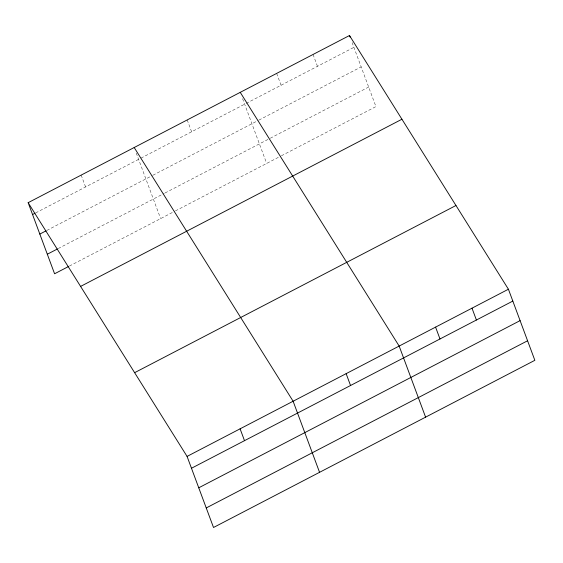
<?xml version="1.0" encoding="UTF-8"?>
<svg xmlns="http://www.w3.org/2000/svg" width="563" height="563" viewBox="0 0 563 563"><rect width="100%" height="100%" fill="white"/><g stroke="black" fill="none" stroke-linecap="round" stroke-linejoin="round"><path stroke-width="0.42" stroke-dasharray="2.81 2.11" d="M35.673 212.913L140.159 158.555M140.94 158.154L244.645 104.197M246.193 103.395L353.895 47.355M46.842 230.429L152.109 175.67M152.89 175.262L258.107 120.524M258.881 120.116L361.165 66.906M58.235 248.543L164.276 193.376M165.058 192.968L269.473 138.646M270.247 138.245L368.659 87.047M69.404 266.06L174.664 211.301M175.445 210.893L280.62 156.176M281.394 155.775L375.929 106.59L352.135 42.619M313.07 54.456L317.476 66.307M276.651 73.401L281.057 85.252M242.583 98.666L266.672 163.432M187.212 119.933L191.617 131.784M136.246 153.045L160.631 218.599M81.171 175.1L85.576 186.951"/><path stroke-width="0.84" d="M28.15 202.687L349.489 35.511L508.417 289.227L534.85 360.313L213.511 527.489L187.071 456.41L28.15 202.687L54.583 273.773L68.623 266.468M32.555 214.538L34.899 213.321M39.825 234.081L46.067 230.837M47.313 254.223L57.454 248.952M80.593 286.412L401.933 119.236M134.627 372.678L455.967 205.502M187.071 456.41L508.417 289.227M191.483 468.254L512.823 301.078M198.753 487.804L520.092 320.629M206.241 507.946L527.58 340.763M240.232 92.346L399.16 346.069L425.593 417.155M134.191 147.52L293.119 401.236L319.552 472.322M471.998 308.179L476.404 320.023M349.489 35.511L350.08 37.088M435.579 327.124L439.985 338.975M346.139 373.656L350.545 385.5M240.098 428.823L244.504 440.674"/></g></svg>
